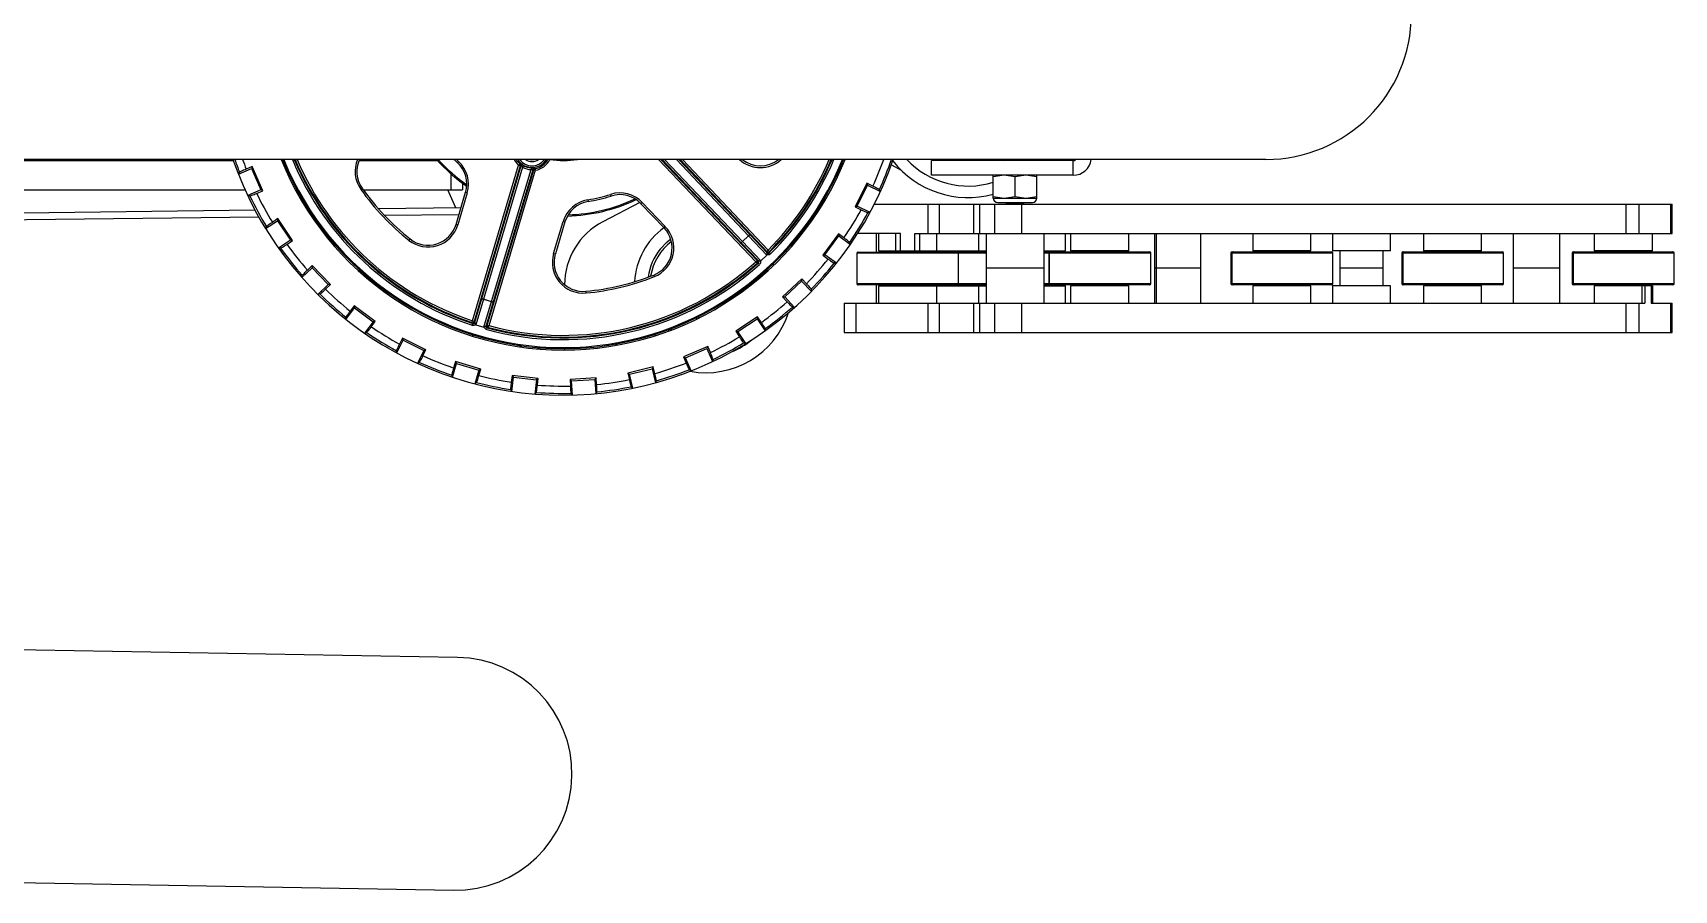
# Model space of a CAD drawing. Header units: inches. Extents: x -45.4 to 22.3, y -8.8 to 22.6.
# Drawn here: x 8.24 to 22.35, y -8.22 to -0.86 of the extents above; entities that cross this region are included whole.
import ezdxf

# ---------------------------------------------------------------- set-up
doc = ezdxf.new("R2010")
doc.units = ezdxf.units.IN
doc.header["$MEASUREMENT"] = 0

msp = doc.modelspace()

# ---------------------------------------------------------------- linework, layer by layer
at = {"color": 7, "linetype": 'Continuous', "lineweight": 25}
for p, q in [((18.837, -1.947), (-16.473, -1.947)), ((4.06, -1.957), (9.964, -1.957)), ((10.379, -1.957), (10.392, -1.957)), ((11.043, -1.957), (11.718, -1.957)), ((11.695, -1.957), (11.691, -1.947)), ((11.881, -1.947), (11.898, -1.963)), ((11.888, -1.974), (11.898, -1.963)), ((12.683, -1.948), (12.681, -1.947)), ((12.683, -1.947), (12.683, -1.948)), ((14.454, -2.826), (13.618, -1.947)), ((13.638, -1.947), (14.465, -2.816)), ((14.328, -2.662), (13.649, -1.947)), ((13.67, -1.947), (14.339, -2.651)), ((14.39, -2.603), (13.772, -1.947)), ((13.793, -1.947), (14.401, -2.592)), ((14.548, -2.737), (13.804, -1.947)), ((13.824, -1.947), (14.559, -2.727)), ((15.962, -2.082), (15.962, -1.957)), ((17.182, -1.957), (15.962, -1.957)), ((15.966, -1.947), (15.983, -1.957)), ((16.578, -1.957), (16.587, -1.952)), ((16.587, -1.947), (16.587, -1.957)), ((16.777, -1.957), (16.777, -1.947)), ((16.939, -1.947), (16.931, -1.957)), ((17.182, -2.082), (17.182, -1.957)), ((10.007, -2.073), (10.12, -2.024)), ((10.127, -2.007), (10.074, -2.03)), ((10.127, -2.007), (10.12, -2.024)), ((10.12, -2.024), (10.2, -2.208)), ((10.217, -2.215), (10.127, -2.007)), ((11.832, -2.068), (11.832, -2.207)), ((12.02, -3.334), (12.414, -1.996)), ((12.429, -2.001), (12.034, -3.338)), ((12.1, -3.142), (12.438, -1.998)), ((12.449, -2.012), (12.114, -3.147)), ((12.145, -3.371), (12.545, -2.035)), ((12.559, -2.039), (12.159, -3.375)), ((12.182, -3.167), (12.522, -2.033)), ((12.539, -2.028), (12.196, -3.171)), ((12.414, -1.996), (12.425, -1.985)), ((12.429, -2.001), (12.414, -1.996)), ((12.457, -1.999), (12.449, -2.012)), ((12.522, -2.018), (12.522, -2.033)), ((12.559, -2.039), (12.545, -2.035)), ((12.557, -2.025), (12.559, -2.039)), ((15.619, -1.992), (15.702, -2.038)), ((17.182, -2.082), (15.962, -2.082)), ((16.588, -2.082), (16.494, -2.096)), ((16.494, -2.278), (16.494, -2.082)), ((16.682, -2.096), (16.588, -2.082)), ((16.775, -2.082), (16.682, -2.096)), ((16.682, -2.264), (16.682, -2.096)), ((16.869, -2.096), (16.775, -2.082)), ((16.869, -2.278), (16.869, -2.082)), ((3.975, -2.207), (10.064, -2.207)), ((10.2, -2.208), (10.087, -2.257)), ((10.164, -2.238), (10.217, -2.215)), ((10.217, -2.215), (10.2, -2.208)), ((10.496, -2.207), (10.51, -2.207)), ((11.059, -2.204), (11.071, -2.195)), ((11.08, -2.207), (11.932, -2.207)), ((11.877, -2.362), (11.807, -2.207)), ((11.878, -2.505), (11.959, -2.229)), ((11.974, -2.234), (11.893, -2.509)), ((11.932, -2.149), (11.932, -2.207)), ((11.959, -2.229), (11.974, -2.234)), ((13.21, -2.261), (13.205, -2.247)), ((15.408, -2.151), (15.307, -2.353)), ((15.325, -2.347), (15.414, -2.168)), ((15.46, -2.177), (15.408, -2.151)), ((15.408, -2.151), (15.414, -2.168)), ((15.414, -2.168), (15.524, -2.223)), ((10.15, -2.383), (3.863, -2.459)), ((10.61, -2.377), (10.596, -2.377)), ((11.92, -2.361), (11.21, -2.37)), ((13.01, -2.293), (13.013, -2.308)), ((13.457, -2.317), (13.138, -2.483)), ((13.467, -2.327), (13.478, -2.316)), ((13.665, -2.535), (13.467, -2.327)), ((13.478, -2.316), (13.676, -2.524)), ((15.307, -2.353), (15.325, -2.347)), ((15.307, -2.353), (15.359, -2.379)), ((15.435, -2.402), (15.325, -2.347)), ((15.472, -2.332), (22.327, -2.332)), ((15.931, -2.332), (15.931, -2.582)), ((16.028, -2.332), (16.028, -2.582)), ((16.323, -2.332), (16.323, -2.582)), ((16.379, -2.582), (16.379, -2.332)), ((16.494, -2.264), (16.588, -2.278)), ((16.494, -2.278), (16.869, -2.278)), ((16.508, -2.582), (16.508, -2.332)), ((16.533, -2.317), (16.83, -2.317)), ((16.588, -2.278), (16.682, -2.264)), ((16.6, -2.317), (16.605, -2.322)), ((16.605, -2.322), (16.758, -2.322)), ((16.682, -2.264), (16.775, -2.278)), ((16.739, -2.582), (16.739, -2.332)), ((16.758, -2.322), (16.764, -2.317)), ((16.775, -2.278), (16.869, -2.264)), ((21.934, -2.582), (21.934, -2.332)), ((22.045, -2.582), (22.045, -2.332)), ((22.317, -2.582), (22.317, -2.332)), ((22.327, -2.582), (22.327, -2.332)), ((10.183, -2.442), (3.831, -2.519)), ((10.241, -2.541), (10.344, -2.473)), ((10.347, -2.455), (10.299, -2.487)), ((10.347, -2.455), (10.344, -2.473)), ((10.344, -2.473), (10.454, -2.64)), ((10.472, -2.644), (10.347, -2.455)), ((10.649, -2.437), (10.635, -2.437)), ((11.903, -2.422), (11.264, -2.429)), ((11.893, -2.509), (11.878, -2.505)), ((12.716, -2.754), (12.799, -2.479)), ((12.813, -2.483), (12.731, -2.758)), ((12.799, -2.479), (12.813, -2.483)), ((13.665, -2.535), (13.676, -2.524)), ((10.454, -2.64), (10.351, -2.708)), ((10.423, -2.676), (10.472, -2.644)), ((10.472, -2.644), (10.454, -2.64)), ((11.474, -2.642), (11.483, -2.63)), ((14.328, -2.662), (14.339, -2.651)), ((14.474, -2.815), (14.328, -2.662)), ((14.339, -2.651), (14.39, -2.603)), ((14.339, -2.651), (14.497, -2.818)), ((14.392, -2.604), (14.34, -2.652)), ((14.39, -2.603), (14.401, -2.592)), ((14.548, -2.769), (14.39, -2.603)), ((14.401, -2.592), (14.547, -2.746)), ((15.164, -2.586), (15.029, -2.768)), ((15.048, -2.765), (15.167, -2.604)), ((15.211, -2.621), (15.164, -2.586)), ((15.164, -2.586), (15.167, -2.604)), ((15.167, -2.604), (15.266, -2.678)), ((15.697, -2.582), (15.329, -2.582)), ((15.487, -2.582), (15.487, -2.742)), ((15.509, -2.582), (15.509, -2.732)), ((15.656, -2.732), (15.656, -2.582)), ((15.697, -2.732), (15.697, -2.582)), ((15.821, -2.732), (15.821, -2.582)), ((15.821, -2.582), (22.327, -2.582)), ((15.863, -2.732), (15.863, -2.582)), ((16.009, -2.732), (16.009, -2.582)), ((16.37, -2.732), (16.37, -2.582)), ((16.432, -2.582), (16.432, -3.182)), ((16.932, -3.182), (16.932, -2.582)), ((16.933, -3.182), (16.933, -2.582)), ((17.116, -2.732), (17.116, -2.582)), ((17.159, -2.582), (17.159, -2.732)), ((17.659, -2.732), (17.659, -2.582)), ((17.879, -2.582), (17.879, -3.182)), ((17.893, -2.582), (17.893, -3.182)), ((18.279, -3.182), (18.279, -2.582)), ((18.724, -2.582), (18.724, -2.732)), ((19.224, -2.732), (19.224, -2.582)), ((19.409, -2.582), (19.409, -2.732)), ((19.909, -2.732), (19.909, -2.582)), ((20.191, -2.582), (20.191, -2.732)), ((20.691, -2.732), (20.691, -2.582)), ((20.963, -2.582), (20.963, -3.182)), ((21.363, -3.182), (21.363, -2.582)), ((21.658, -2.582), (21.658, -2.732)), ((22.158, -2.732), (22.158, -2.582)), ((12.716, -2.754), (12.731, -2.758)), ((14.454, -2.826), (14.465, -2.816)), ((14.475, -2.817), (14.474, -2.815)), ((14.497, -2.818), (14.548, -2.769)), ((14.547, -2.746), (14.548, -2.747)), ((14.548, -2.737), (14.559, -2.727)), ((14.559, -2.727), (14.57, -2.737)), ((14.58, -2.758), (14.57, -2.748)), ((14.711, -2.732), (14.716, -2.744)), ((15.029, -2.768), (15.048, -2.765)), ((15.029, -2.768), (15.076, -2.802)), ((15.147, -2.838), (15.048, -2.765)), ((15.321, -2.752), (15.321, -3.013)), ((16.432, -2.752), (15.321, -2.752)), ((15.322, -2.752), (15.322, -3.013)), ((15.331, -2.742), (16.432, -2.742)), ((15.509, -2.732), (16.432, -2.732)), ((15.571, -2.732), (15.571, -2.742)), ((15.946, -2.742), (15.946, -2.732)), ((16.196, -3.013), (16.196, -2.752)), ((16.308, -2.742), (16.308, -2.732)), ((16.932, -2.732), (17.116, -2.732)), ((16.932, -2.742), (16.98, -2.742)), ((16.972, -2.752), (16.932, -2.752)), ((16.972, -2.751), (16.972, -3.013)), ((17.847, -2.751), (16.972, -2.751)), ((16.974, -2.751), (16.974, -3.013)), ((16.982, -2.741), (17.837, -2.741)), ((17.054, -2.741), (17.054, -2.732)), ((17.659, -2.732), (17.159, -2.732)), ((17.222, -2.732), (17.222, -2.741)), ((17.597, -2.741), (17.597, -2.732)), ((17.847, -3.013), (17.847, -2.751)), ((18.537, -2.751), (18.537, -3.013)), ((19.412, -2.751), (18.537, -2.751)), ((18.545, -2.751), (18.545, -3.013)), ((18.547, -2.741), (19.402, -2.741)), ((19.224, -2.732), (18.724, -2.732)), ((18.787, -2.732), (18.787, -2.741)), ((19.162, -2.741), (19.162, -2.732)), ((19.909, -2.732), (19.409, -2.732)), ((19.412, -3.013), (19.412, -2.751)), ((19.471, -2.732), (19.471, -3.032)), ((19.846, -3.032), (19.846, -2.732)), ((20.004, -2.751), (20.004, -3.013)), ((20.879, -2.751), (20.004, -2.751)), ((20.013, -2.751), (20.013, -3.013)), ((20.014, -2.741), (20.869, -2.741)), ((20.691, -2.732), (20.191, -2.732)), ((20.254, -2.732), (20.254, -2.741)), ((20.629, -2.741), (20.629, -2.732)), ((20.879, -3.013), (20.879, -2.751)), ((21.47, -2.751), (21.47, -3.013)), ((22.345, -2.751), (21.47, -2.751)), ((21.477, -2.751), (21.477, -3.013)), ((21.48, -2.741), (22.335, -2.741)), ((22.158, -2.732), (21.658, -2.732)), ((21.72, -2.732), (21.72, -2.741)), ((22.095, -2.741), (22.095, -2.732)), ((22.345, -3.013), (22.345, -2.751)), ((10.552, -2.961), (10.642, -2.877)), ((10.642, -2.858), (10.6, -2.898)), ((10.798, -3.022), (10.642, -2.858)), ((10.642, -2.858), (10.642, -2.877)), ((10.642, -2.877), (10.779, -3.022)), ((13.576, -2.94), (13.581, -2.953)), ((14.464, -2.838), (14.454, -2.826)), ((14.484, -2.849), (14.474, -2.838)), ((14.497, -2.956), (14.495, -2.942)), ((14.512, -2.927), (14.515, -2.94)), ((14.609, -2.854), (14.605, -2.841)), ((16.933, -2.882), (16.432, -2.882)), ((18.279, -2.882), (17.879, -2.882)), ((19.846, -2.882), (19.471, -2.882)), ((21.363, -2.882), (20.963, -2.882)), ((10.779, -3.022), (10.689, -3.107)), ((10.755, -3.062), (10.798, -3.022)), ((10.798, -3.022), (10.779, -3.022)), ((12.995, -3.094), (12.993, -3.079)), ((14.312, -3.086), (14.308, -3.103)), ((14.848, -2.972), (14.684, -3.128)), ((14.702, -3.128), (14.847, -2.991)), ((14.848, -2.972), (14.847, -2.991)), ((14.847, -2.991), (14.932, -3.08)), ((14.888, -3.015), (14.848, -2.972)), ((15.321, -3.013), (16.432, -3.013)), ((16.432, -3.023), (15.331, -3.023)), ((15.487, -3.023), (15.487, -3.182)), ((15.509, -3.032), (15.509, -3.182)), ((15.509, -3.032), (16.432, -3.032)), ((15.571, -3.023), (15.571, -3.032)), ((15.946, -3.032), (15.946, -3.023)), ((16.009, -3.182), (16.009, -3.032)), ((16.308, -3.032), (16.308, -3.023)), ((16.37, -3.182), (16.37, -3.032)), ((17.222, -3.023), (16.932, -3.023)), ((16.932, -3.032), (17.116, -3.032)), ((16.933, -3.013), (16.972, -3.013)), ((16.972, -3.013), (17.847, -3.013)), ((17.837, -3.023), (16.982, -3.023)), ((17.054, -3.032), (17.054, -3.023)), ((17.116, -3.182), (17.116, -3.032)), ((17.159, -3.032), (17.159, -3.182)), ((17.659, -3.032), (17.159, -3.032)), ((17.222, -3.023), (17.222, -3.032)), ((17.597, -3.032), (17.597, -3.023)), ((17.659, -3.182), (17.659, -3.032)), ((18.537, -3.013), (19.412, -3.013)), ((19.402, -3.023), (18.547, -3.023)), ((18.724, -3.032), (18.724, -3.182)), ((19.224, -3.032), (18.724, -3.032)), ((18.787, -3.023), (18.787, -3.032)), ((19.162, -3.032), (19.162, -3.023)), ((19.224, -3.182), (19.224, -3.032)), ((19.409, -3.032), (19.409, -3.182)), ((19.909, -3.032), (19.409, -3.032)), ((19.909, -3.182), (19.909, -3.032)), ((20.004, -3.013), (20.879, -3.013)), ((20.869, -3.023), (20.014, -3.023)), ((20.191, -3.032), (20.191, -3.182)), ((20.691, -3.032), (20.191, -3.032)), ((20.254, -3.023), (20.254, -3.032)), ((20.629, -3.032), (20.629, -3.023)), ((20.691, -3.182), (20.691, -3.032)), ((21.47, -3.013), (22.345, -3.013)), ((22.335, -3.023), (21.48, -3.023)), ((21.658, -3.032), (21.658, -3.182)), ((22.158, -3.032), (21.658, -3.032)), ((21.72, -3.023), (21.72, -3.032)), ((22.067, -3.032), (22.067, -3.182)), ((22.093, -3.032), (22.093, -3.182)), ((22.095, -3.032), (22.095, -3.023)), ((22.148, -3.032), (22.148, -3.182)), ((22.158, -3.182), (22.158, -3.032)), ((22.158, -3.032), (22.158, -3.182)), ((10.931, -3.321), (11.005, -3.222)), ((11.002, -3.204), (10.968, -3.25)), ((11.002, -3.204), (11.005, -3.222)), ((11.184, -3.338), (11.002, -3.204)), ((11.005, -3.222), (11.166, -3.341)), ((12.04, -3.345), (12.1, -3.142)), ((12.114, -3.147), (12.049, -3.367)), ((12.1, -3.142), (12.114, -3.147)), ((12.114, -3.147), (12.182, -3.167)), ((12.182, -3.169), (12.114, -3.148)), ((12.117, -3.387), (12.182, -3.167)), ((12.196, -3.171), (12.136, -3.374)), ((12.182, -3.167), (12.196, -3.171)), ((14.259, -3.137), (14.262, -3.121)), ((14.684, -3.128), (14.723, -3.17)), ((14.684, -3.128), (14.702, -3.128)), ((14.787, -3.218), (14.702, -3.128)), ((15.213, -3.182), (15.213, -3.432)), ((15.213, -3.182), (22.093, -3.182)), ((15.313, -3.182), (15.313, -3.432)), ((15.931, -3.182), (15.931, -3.432)), ((16.028, -3.182), (16.028, -3.432)), ((16.323, -3.182), (16.323, -3.432)), ((16.379, -3.432), (16.379, -3.182)), ((16.508, -3.432), (16.508, -3.182)), ((16.739, -3.432), (16.739, -3.182)), ((21.934, -3.432), (21.934, -3.182)), ((22.045, -3.432), (22.045, -3.182)), ((22.148, -3.182), (22.327, -3.182)), ((22.317, -3.432), (22.317, -3.182)), ((22.327, -3.432), (22.327, -3.182)), ((11.166, -3.341), (11.092, -3.44)), ((11.149, -3.385), (11.184, -3.338)), ((11.184, -3.338), (11.166, -3.341)), ((12.015, -3.348), (12.02, -3.334)), ((12.015, -3.371), (12.02, -3.357)), ((12.02, -3.334), (12.034, -3.338)), ((12.039, -3.347), (12.04, -3.345)), ((12.049, -3.367), (12.117, -3.387)), ((12.136, -3.374), (12.136, -3.376)), ((12.145, -3.371), (12.159, -3.375)), ((12.159, -3.375), (12.155, -3.389)), ((13.951, -3.316), (13.934, -3.311)), ((13.959, -3.298), (13.962, -3.3)), ((14.469, -3.298), (14.281, -3.423)), ((14.299, -3.426), (14.466, -3.316)), ((14.469, -3.298), (14.466, -3.316)), ((14.466, -3.316), (14.534, -3.419)), ((14.501, -3.346), (14.469, -3.298)), ((11.368, -3.609), (11.423, -3.499)), ((11.417, -3.482), (11.391, -3.534)), ((11.417, -3.482), (11.423, -3.499)), ((11.619, -3.583), (11.417, -3.482)), ((11.423, -3.499), (11.602, -3.589)), ((12.023, -3.466), (12.023, -3.454)), ((12.142, -3.409), (12.146, -3.395)), ((13.579, -3.452), (13.589, -3.462)), ((13.721, -3.403), (13.732, -3.411)), ((14.281, -3.423), (14.313, -3.471)), ((14.281, -3.423), (14.299, -3.426)), ((14.367, -3.529), (14.299, -3.426)), ((15.213, -3.432), (22.327, -3.432)), ((11.602, -3.589), (11.547, -3.699)), ((11.593, -3.635), (11.619, -3.583)), ((11.619, -3.583), (11.602, -3.589)), ((12.439, -3.559), (12.423, -3.545)), ((12.81, -3.572), (12.81, -3.584)), ((13.266, -3.542), (13.245, -3.533)), ((14.04, -3.553), (13.832, -3.643)), ((13.832, -3.643), (13.856, -3.696)), ((13.832, -3.643), (13.85, -3.65)), ((13.85, -3.65), (14.033, -3.57)), ((13.899, -3.763), (13.85, -3.65)), ((14.04, -3.553), (14.033, -3.57)), ((14.033, -3.57), (14.082, -3.683)), ((14.063, -3.606), (14.04, -3.553)), ((11.847, -3.818), (11.883, -3.699)), ((11.874, -3.683), (11.857, -3.739)), ((11.874, -3.683), (11.883, -3.699)), ((12.091, -3.748), (11.874, -3.683)), ((11.883, -3.699), (12.074, -3.756)), ((12.074, -3.756), (12.039, -3.875)), ((12.091, -3.748), (12.074, -3.756)), ((12.074, -3.803), (12.091, -3.748)), ((12.359, -3.802), (12.352, -3.86)), ((12.359, -3.802), (12.37, -3.817)), ((12.583, -3.828), (12.359, -3.802)), ((13.573, -3.729), (13.353, -3.782)), ((13.353, -3.782), (13.367, -3.839)), ((13.353, -3.782), (13.369, -3.792)), ((13.369, -3.792), (13.563, -3.745)), ((13.397, -3.912), (13.369, -3.792)), ((13.573, -3.729), (13.563, -3.745)), ((13.563, -3.745), (13.592, -3.865)), ((13.587, -3.786), (13.573, -3.729)), ((12.356, -3.94), (12.37, -3.817)), ((12.37, -3.817), (12.569, -3.84)), ((12.569, -3.84), (12.555, -3.962)), ((12.583, -3.828), (12.569, -3.84)), ((12.577, -3.886), (12.583, -3.828)), ((13.082, -3.822), (12.857, -3.836)), ((12.857, -3.836), (12.86, -3.894)), ((12.857, -3.836), (12.871, -3.848)), ((12.871, -3.848), (13.07, -3.836)), ((12.878, -3.971), (12.871, -3.848)), ((13.082, -3.822), (13.07, -3.836)), ((13.07, -3.836), (13.078, -3.959)), ((13.086, -3.88), (13.082, -3.822)), ((11.891, -6.225), (-0.107, -6.016)), ((-0.142, -8.015), (11.856, -8.225))]:
    msp.add_line(p, q, dxfattribs=at)
at = {"color": 7, "linetype": 'Continuous', "lineweight": 25, "flags": 128}
for points in [[(11.888, -1.974), (11.869, -1.956), (11.859, -1.947)], [(12.512, -1.947), (12.528, -1.949), (12.549, -1.947)], [(16.81, -1.947), (16.803, -1.955), (16.8, -1.957)], [(10.007, -2.073), (10.013, -2.064), (10.017, -2.056)], [(12.425, -1.985), (12.429, -1.984), (12.433, -1.983)], [(12.438, -1.998), (12.433, -2), (12.429, -2.001)], [(12.545, -2.035), (12.541, -2.031), (12.539, -2.028)], [(12.551, -2.018), (12.554, -2.022), (12.557, -2.025)], [(15.515, -2.206), (15.52, -2.216), (15.524, -2.223)], [(10.106, -2.261), (10.095, -2.259), (10.087, -2.257)], [(10.241, -2.541), (10.244, -2.531), (10.247, -2.523)], [(15.435, -2.402), (15.424, -2.404), (15.416, -2.405)], [(13.632, -2.718), (13.691, -2.655), (13.722, -2.63)], [(15.26, -2.659), (15.263, -2.67), (15.266, -2.678)], [(10.37, -2.709), (10.359, -2.708), (10.351, -2.708)], [(14.465, -2.816), (14.471, -2.816), (14.475, -2.817)], [(14.548, -2.747), (14.548, -2.742), (14.548, -2.737)], [(14.57, -2.737), (14.57, -2.743), (14.57, -2.748)], [(10.552, -2.961), (10.554, -2.951), (10.555, -2.942)], [(14.474, -2.838), (14.468, -2.838), (14.464, -2.838)], [(15.147, -2.838), (15.136, -2.838), (15.127, -2.838)], [(14.93, -3.061), (14.931, -3.072), (14.932, -3.08)], [(10.709, -3.104), (10.698, -3.105), (10.689, -3.107)], [(14.787, -3.218), (14.776, -3.216), (14.768, -3.214)], [(10.931, -3.321), (10.932, -3.31), (10.932, -3.302)], [(12.02, -3.357), (12.017, -3.352), (12.015, -3.348)], [(12.034, -3.338), (12.037, -3.343), (12.039, -3.347)], [(12.136, -3.376), (12.141, -3.373), (12.145, -3.371)], [(11.111, -3.434), (11.1, -3.438), (11.092, -3.44)], [(12.155, -3.389), (12.15, -3.392), (12.146, -3.395)], [(13.71, -3.42), (13.703, -3.414), (13.699, -3.411)], [(14.367, -3.529), (14.356, -3.525), (14.348, -3.522)], [(14.534, -3.4), (14.534, -3.41), (14.534, -3.419)], [(11.368, -3.609), (11.366, -3.599), (11.364, -3.59)], [(12.598, -3.565), (12.593, -3.568), (12.579, -3.575)], [(14.087, -3.664), (14.084, -3.675), (14.082, -3.683)], [(11.564, -3.69), (11.554, -3.695), (11.547, -3.699)], [(11.847, -3.818), (11.844, -3.807), (11.841, -3.799)], [(13.899, -3.763), (13.889, -3.757), (13.882, -3.753)], [(12.055, -3.863), (12.046, -3.87), (12.039, -3.875)], [(12.356, -3.94), (12.351, -3.93), (12.346, -3.923)], [(12.568, -3.948), (12.56, -3.956), (12.555, -3.962)], [(13.088, -3.943), (13.082, -3.952), (13.078, -3.959)], [(13.397, -3.912), (13.389, -3.905), (13.383, -3.899)], [(13.6, -3.847), (13.595, -3.857), (13.592, -3.865)], [(12.878, -3.971), (12.871, -3.963), (12.865, -3.956)]]:
    msp.add_lwpolyline(points, dxfattribs=at)
at = {"color": 7, "linetype": 'Continuous', "lineweight": 25}
for centre, radius, start, end in [((18.837, -0.697), 1.25, 270, 0), ((12.798, -0.972), 3, 198.9656, 341.0344), ((12.798, -0.972), 2.985, 199.0669, 201.3012), ((12.798, -0.972), 2.922, 199.4907, 201.2244), ((12.798, -0.972), 2.612, 201.9187, 338.0813), ((12.798, -0.972), 2.6, 202.0243, 337.9757), ((12.798, -0.972), 2.591, 202.1024, 337.8976), ((12.798, -0.972), 2.523, 202.729, 251.9421), ((12.798, -0.972), 2.508, 202.8726, 251.9421), ((12.798, -0.972), 2.501, 202.9435, 251.7693), ((12.798, -0.972), 2.486, 203.0899, 251.7693), ((11.275, -2.05), 0.265, 157.0913, 215.3036), ((11.275, -2.05), 0.25, 155.6305, 215.3036), ((12.798, -0.972), 1.461, 221.8578, 235.4488), ((12.798, -0.972), 1.461, 221.8785, 235.435), ((12.798, -0.972), 1.451, 222.2294, 235.1891), ((11.72, -2.159), 0.25, 343.5618, 47.74), ((11.72, -2.159), 0.265, 343.5618, 47.74), ((12.531, -1.871), 0.171, 206.5296, 227.242), ((12.531, -1.871), 0.156, 209.3145, 227.242), ((12.531, -1.871), 0.145, 211.6915, 328.3085), ((12.531, -1.871), 0.13, 215.8578, 324.1422), ((12.531, -1.871), 0.0935, 234.7697, 305.2303), ((12.531, -1.871), 0.156, 279.6429, 330.6855), ((12.531, -1.871), 0.171, 279.6429, 333.13), ((12.798, -0.972), 0.983, 263.3003, 277.139), ((14.493, -1.752), 0.265, 227.5481, 312.4519), ((14.493, -1.752), 0.25, 231.4547, 308.5453), ((12.798, -0.972), 2.486, 315.1156, 336.9101), ((12.798, -0.972), 2.508, 314.9428, 337.1274), ((12.798, -0.972), 2.501, 315.1156, 337.0565), ((12.798, -0.972), 2.523, 314.9428, 337.271), ((12.798, -0.972), 2.922, 335.6604, 340.5093), ((12.798, -0.972), 2.985, 335.5836, 340.9331), ((16.28, -1.447), 0.827, 218.2342, 284.9832), ((16.28, -1.447), 0.728, 223.3743, 287.066), ((17.182, -1.927), 0.03, 270, 318.1897), ((17.182, -1.927), 0.155, 270, 352.5863), ((12.414, -1.996), 0.015, 343.5734, 47.2305), ((12.423, -1.994), 0.015, 343.5738, 48.9016), ((12.531, -1.871), 0.163, 240.0317, 266.8531), ((12.531, -1.871), 0.148, 240.0317, 266.8531), ((12.553, -2.032), 0.015, 97.9832, 163.311), ((12.559, -2.039), 0.015, 99.6543, 163.3114), ((12.798, -0.972), 2.922, 205.6604, 211.2244), ((12.798, -0.972), 2.131, 215.3036, 231.5812), ((12.798, -0.972), 2.116, 215.3036, 231.5812), ((12.798, -0.972), 1.338, 279.1449, 287.74), ((13.286, -2.499), 0.265, 43.5618, 107.74), ((13.286, -2.499), 0.25, 43.5618, 107.74), ((12.798, -0.972), 2.985, 205.5836, 211.3012), ((13.053, -2.555), 0.265, 99.1449, 163.3231), ((13.053, -2.555), 0.25, 99.1449, 163.3231), ((12.798, -0.972), 1.461, 271.4361, 295.4488), ((12.798, -0.972), 1.461, 271.4498, 295.435), ((12.798, -0.972), 1.451, 271.6957, 295.1891), ((12.798, -0.972), 1.353, 279.1449, 287.74), ((12.798, -0.972), 2.922, 325.6604, 331.2244), ((16.533, -2.278), 0.0391, 180, 270), ((16.83, -2.278), 0.0391, 270, 0), ((11.638, -2.434), 0.265, 231.5812, 343.5618), ((11.638, -2.434), 0.25, 231.5812, 343.5618), ((13.42, -3.024), 0.61, 117.5441, 180), ((14.023, -3.029), 0.612, 125.8924, 176.9713), ((13.484, -2.707), 0.25, 291.5812, 43.5618), ((13.484, -2.707), 0.265, 291.5812, 43.5618), ((12.798, -0.972), 2.985, 325.5836, 331.3012), ((12.798, -0.972), 2.922, 215.6604, 221.2244), ((14.023, -3.029), 0.48, 127.9406, 170.4646), ((14.314, -2.63), 0.0342, 294.0101, 319.4966), ((14.371, -2.577), 0.0342, 307.3882, 332.8748), ((12.798, -0.972), 2.985, 215.5836, 221.3012), ((12.97, -2.83), 0.265, 163.3231, 275.3036), ((12.97, -2.83), 0.25, 163.3231, 275.3036), ((14.023, -3.029), 0.5, 141.4208, 171.7809), ((14.454, -2.826), 0.015, 311.7903, 43.5406), ((14.559, -2.727), 0.015, 223.3442, 315.0945), ((12.798, -0.972), 2.922, 315.6604, 321.2244), ((15.331, -2.752), 0.01, 90, 180), ((15.332, -2.752), 0.00999, 90.0553, 180.0552), ((16.186, -2.752), 0.01, 0, 90), ((16.982, -2.751), 0.01, 90, 180), ((16.984, -2.751), 0.00998, 90.1408, 180.1401), ((17.837, -2.751), 0.01, 0, 90), ((18.547, -2.751), 0.01, 90, 180), ((18.555, -2.751), 0.00991, 90.5566, 180.546), ((19.402, -2.751), 0.01, 360, 90), ((20.014, -2.751), 0.01, 90, 180), ((20.022, -2.751), 0.0099, 90.6025, 180.5901), ((20.869, -2.751), 0.01, 0, 90), ((21.48, -2.751), 0.01, 90, 180), ((21.487, -2.751), 0.00993, 90.4313, 180.4249), ((22.335, -2.751), 0.01, 360, 90), ((12.798, -0.972), 2.523, 254.9428, 311.9421), ((12.798, -0.972), 2.508, 254.9428, 311.9421), ((12.798, -0.972), 2.501, 255.1156, 311.7693), ((12.798, -0.972), 2.486, 255.1156, 311.7693), ((12.798, -0.972), 2.116, 275.3036, 291.5812), ((12.798, -0.972), 2.131, 275.3036, 291.5812), ((12.798, -0.972), 2.985, 315.5836, 321.3012), ((12.798, -0.972), 2.922, 225.6604, 231.2244), ((15.331, -3.013), 0.01, 180, 270), ((15.332, -3.013), 0.00999, 179.9448, 269.9447), ((16.186, -3.013), 0.01, 270, 360), ((16.982, -3.013), 0.01, 180, 270), ((16.984, -3.013), 0.00998, 179.8599, 269.8592), ((17.837, -3.013), 0.01, 270, 360), ((18.547, -3.013), 0.01, 180, 270), ((18.555, -3.013), 0.00991, 179.454, 269.4434), ((19.402, -3.013), 0.01, 270, 0), ((20.014, -3.013), 0.01, 180, 270), ((20.022, -3.013), 0.0099, 179.4099, 269.3975), ((20.869, -3.013), 0.01, 270, 0), ((21.48, -3.013), 0.01, 180, 270), ((21.487, -3.013), 0.00993, 179.5751, 269.5687), ((22.335, -3.013), 0.01, 270, 0), ((12.798, -0.972), 2.985, 225.5836, 231.3012), ((12.12, -3.115), 0.0342, 234.0101, 259.4966), ((12.195, -3.137), 0.0342, 247.3882, 272.8748), ((12.798, -0.972), 2.922, 305.6604, 311.2244), ((12.798, -0.972), 2.985, 305.5836, 311.3012), ((12.798, -0.972), 2.922, 235.6604, 241.2244), ((12.02, -3.334), 0.015, 251.7903, 343.5406), ((12.159, -3.375), 0.015, 163.3442, 255.0945), ((14.023, -3.029), 0.75, 259.6467, 341.8968), ((13.986, -3.269), 0.04, 231.4208, 246.8378), ((12.798, -0.972), 2.985, 235.5836, 241.3012), ((12.798, -0.972), 2.922, 295.6604, 301.2244), ((12.798, -0.972), 2.985, 295.5836, 301.3012), ((14.023, -3.029), 0.612, 291.2612, 310.2824), ((12.798, -0.972), 2.922, 245.6604, 251.2244), ((12.798, -0.972), 2.985, 245.5836, 251.3012), ((12.798, -0.972), 2.922, 255.6604, 261.2244), ((12.798, -0.972), 2.922, 285.6604, 291.2244), ((12.798, -0.972), 2.985, 285.5836, 291.3012), ((12.798, -0.972), 2.985, 255.5836, 261.3012), ((12.798, -0.972), 2.985, 265.5836, 271.3012), ((12.798, -0.972), 2.922, 265.6604, 271.2244), ((12.798, -0.972), 2.922, 275.6604, 281.2244), ((12.798, -0.972), 2.985, 275.5836, 281.3012), ((11.874, -7.225), 1, 269, 89)]:
    msp.add_arc(centre, radius, start, end, dxfattribs=at)
for points, knots in [([(10.074, -2.03), (10.066, -2.033), (10.052, -2.04), (10.033, -2.048), (10.02, -2.054), (10.018, -2.056), (10.017, -2.056)], [0, 0, 0, 0, 0.249914, 0.499692, 0.749397, 1, 1, 1, 1]), ([(12.457, -1.999), (12.455, -1.998), (12.452, -1.996), (12.446, -1.992), (12.439, -1.987), (12.434, -1.983), (12.434, -1.983), (12.433, -1.983)], [0, 0, 0, 0, 0.124182, 0.251106, 0.500365, 0.750103, 1, 1, 1, 1]), ([(12.438, -1.998), (12.438, -1.998), (12.438, -1.998), (12.439, -2), (12.441, -2.002), (12.443, -2.005), (12.445, -2.008), (12.448, -2.01), (12.449, -2.012)], [0, 0, 0, 0, 0.121137, 0.250535, 0.499525, 0.587364, 0.749705, 1, 1, 1, 1]), ([(12.551, -2.018), (12.551, -2.018), (12.55, -2.018), (12.543, -2.018), (12.535, -2.019), (12.528, -2.019), (12.524, -2.018), (12.522, -2.018)], [0, 0, 0, 0, 0.250482, 0.499651, 0.749192, 0.875472, 1, 1, 1, 1]), ([(12.522, -2.033), (12.524, -2.033), (12.527, -2.032), (12.531, -2.031), (12.534, -2.03), (12.537, -2.029), (12.539, -2.028), (12.539, -2.028), (12.539, -2.028)], [0, 0, 0, 0, 0.249723, 0.41194, 0.499726, 0.748595, 0.878491, 1, 1, 1, 1]), ([(10.106, -2.261), (10.107, -2.261), (10.109, -2.26), (10.123, -2.255), (10.142, -2.247), (10.156, -2.241), (10.164, -2.238)], [0, 0, 0, 0, 0.249912, 0.49969, 0.749396, 1, 1, 1, 1]), ([(15.515, -2.206), (15.514, -2.205), (15.513, -2.204), (15.5, -2.197), (15.482, -2.187), (15.467, -2.18), (15.46, -2.177)], [0, 0, 0, 0, 0.249912, 0.49969, 0.749396, 1, 1, 1, 1]), ([(15.359, -2.379), (15.366, -2.382), (15.381, -2.39), (15.399, -2.398), (15.412, -2.404), (15.415, -2.405), (15.416, -2.405)], [0, 0, 0, 0, 0.249914, 0.499692, 0.749397, 1, 1, 1, 1]), ([(10.299, -2.487), (10.292, -2.491), (10.279, -2.5), (10.262, -2.512), (10.25, -2.52), (10.248, -2.522), (10.247, -2.523)], [0, 0, 0, 0, 0.249914, 0.499692, 0.749397, 1, 1, 1, 1]), ([(10.37, -2.709), (10.372, -2.708), (10.374, -2.708), (10.386, -2.7), (10.403, -2.689), (10.417, -2.68), (10.423, -2.676)], [0, 0, 0, 0, 0.2499124, 0.4996895, 0.7493956, 1, 1, 1, 1]), ([(15.26, -2.659), (15.259, -2.658), (15.257, -2.657), (15.246, -2.647), (15.23, -2.635), (15.217, -2.625), (15.211, -2.621)], [0, 0, 0, 0, 0.249912, 0.49969, 0.749396, 1, 1, 1, 1]), ([(14.474, -2.815), (14.474, -2.815), (14.474, -2.816), (14.475, -2.816), (14.475, -2.817), (14.476, -2.817), (14.476, -2.817), (14.476, -2.818), (14.477, -2.818), (14.478, -2.819), (14.479, -2.819), (14.48, -2.819), (14.481, -2.819), (14.482, -2.819), (14.484, -2.818), (14.487, -2.818), (14.49, -2.818), (14.492, -2.818), (14.493, -2.818)], [0, 0, 0, 0, 0.06288, 0.078682, 0.094448, 0.110382, 0.12593, 0.14935, 0.177612, 0.251619, 0.376799, 0.460982, 0.486685, 0.501444, 0.660098, 0.793847, 0.905509, 1, 1, 1, 1]), ([(14.474, -2.838), (14.476, -2.837), (14.478, -2.834), (14.479, -2.83), (14.479, -2.827), (14.479, -2.824), (14.478, -2.821), (14.476, -2.818), (14.475, -2.817)], [0, 0, 0, 0, 0.249406, 0.374585, 0.500459, 0.626169, 0.751226, 1, 1, 1, 1]), ([(14.493, -2.818), (14.494, -2.821), (14.495, -2.827), (14.493, -2.839), (14.488, -2.845), (14.484, -2.849)], [0, 0, 0, 0, 0.281769, 0.562179, 1, 1, 1, 1]), ([(14.497, -2.818), (14.497, -2.818), (14.497, -2.818), (14.496, -2.819), (14.495, -2.819), (14.494, -2.818), (14.493, -2.818)], [0, 0, 0, 0, 0.1366464, 0.2871164, 0.4617574, 1, 1, 1, 1]), ([(14.549, -2.765), (14.549, -2.764), (14.548, -2.762), (14.549, -2.759), (14.55, -2.756), (14.55, -2.754), (14.55, -2.752), (14.551, -2.75), (14.55, -2.749), (14.549, -2.749), (14.549, -2.748), (14.549, -2.748), (14.548, -2.748), (14.548, -2.747), (14.547, -2.747), (14.547, -2.746), (14.547, -2.746)], [0, 0, 0, 0, 0.113862, 0.249309, 0.363228, 0.49931, 0.514169, 0.747821, 0.811373, 0.84444, 0.873894, 0.889426, 0.905438, 0.921207, 0.936984, 1, 1, 1, 1]), ([(14.548, -2.747), (14.549, -2.748), (14.55, -2.749), (14.553, -2.751), (14.556, -2.752), (14.56, -2.752), (14.565, -2.751), (14.568, -2.749), (14.57, -2.748)], [0, 0, 0, 0, 0.125121, 0.25044, 0.376442, 0.501524, 0.750543, 1, 1, 1, 1]), ([(14.549, -2.765), (14.549, -2.766), (14.549, -2.767), (14.549, -2.768), (14.549, -2.769), (14.549, -2.769), (14.548, -2.769)], [0, 0, 0, 0, 0.365322, 0.654265, 0.83817, 1, 1, 1, 1]), ([(14.58, -2.758), (14.578, -2.76), (14.573, -2.764), (14.562, -2.768), (14.554, -2.766), (14.549, -2.765)], [0, 0, 0, 0, 0.281114, 0.560685, 1, 1, 1, 1]), ([(15.076, -2.802), (15.082, -2.807), (15.095, -2.817), (15.112, -2.828), (15.124, -2.837), (15.126, -2.838), (15.127, -2.838)], [0, 0, 0, 0, 0.249914, 0.499692, 0.749397, 1, 1, 1, 1]), ([(10.6, -2.898), (10.594, -2.903), (10.582, -2.915), (10.568, -2.929), (10.558, -2.939), (10.556, -2.941), (10.555, -2.942)], [0, 0, 0, 0, 0.249914, 0.499692, 0.749397, 1, 1, 1, 1]), ([(10.709, -3.104), (10.71, -3.103), (10.712, -3.102), (10.723, -3.092), (10.738, -3.079), (10.75, -3.068), (10.755, -3.062)], [0, 0, 0, 0, 0.249912, 0.49969, 0.749396, 1, 1, 1, 1]), ([(14.93, -3.061), (14.929, -3.06), (14.928, -3.058), (14.918, -3.047), (14.904, -3.032), (14.893, -3.02), (14.888, -3.015)], [0, 0, 0, 0, 0.249912, 0.49969, 0.749396, 1, 1, 1, 1]), ([(14.723, -3.17), (14.729, -3.176), (14.74, -3.187), (14.754, -3.202), (14.765, -3.212), (14.767, -3.214), (14.768, -3.214)], [0, 0, 0, 0, 0.249914, 0.499692, 0.749397, 1, 1, 1, 1]), ([(10.968, -3.25), (10.963, -3.257), (10.953, -3.27), (10.942, -3.286), (10.933, -3.298), (10.932, -3.3), (10.932, -3.302)], [0, 0, 0, 0, 0.249914, 0.499692, 0.749397, 1, 1, 1, 1]), ([(11.111, -3.434), (11.112, -3.434), (11.113, -3.432), (11.122, -3.421), (11.135, -3.404), (11.145, -3.392), (11.149, -3.385)], [0, 0, 0, 0, 0.2499124, 0.4996895, 0.7493956, 1, 1, 1, 1]), ([(12.047, -3.363), (12.044, -3.365), (12.04, -3.37), (12.029, -3.374), (12.02, -3.372), (12.015, -3.371)], [0, 0, 0, 0, 0.281769, 0.562179, 1, 1, 1, 1]), ([(12.02, -3.357), (12.022, -3.358), (12.025, -3.358), (12.029, -3.357), (12.032, -3.356), (12.034, -3.355), (12.037, -3.352), (12.038, -3.349), (12.039, -3.347)], [0, 0, 0, 0, 0.249406, 0.374585, 0.500459, 0.626169, 0.751226, 1, 1, 1, 1]), ([(12.04, -3.345), (12.04, -3.346), (12.04, -3.346), (12.039, -3.347), (12.039, -3.347), (12.039, -3.348), (12.039, -3.348), (12.039, -3.349), (12.039, -3.349), (12.038, -3.35), (12.039, -3.352), (12.039, -3.353), (12.04, -3.353), (12.041, -3.354), (12.042, -3.356), (12.044, -3.358), (12.046, -3.361), (12.046, -3.362), (12.047, -3.363)], [0, 0, 0, 0, 0.06288, 0.078682, 0.094448, 0.110382, 0.12593, 0.14935, 0.177612, 0.251619, 0.376799, 0.460982, 0.486685, 0.501444, 0.660098, 0.793847, 0.905509, 1, 1, 1, 1]), ([(12.049, -3.367), (12.049, -3.367), (12.048, -3.367), (12.048, -3.366), (12.047, -3.365), (12.047, -3.364), (12.047, -3.363)], [0, 0, 0, 0, 0.136646, 0.287116, 0.461757, 1, 1, 1, 1]), ([(12.12, -3.385), (12.121, -3.385), (12.123, -3.383), (12.126, -3.382), (12.129, -3.381), (12.131, -3.381), (12.133, -3.38), (12.134, -3.379), (12.135, -3.378), (12.135, -3.377), (12.135, -3.377), (12.135, -3.376), (12.136, -3.376), (12.136, -3.375), (12.136, -3.375), (12.136, -3.374), (12.136, -3.374)], [0, 0, 0, 0, 0.113862, 0.249309, 0.363228, 0.49931, 0.514169, 0.747821, 0.811373, 0.84444, 0.873894, 0.889426, 0.905438, 0.921207, 0.936984, 1, 1, 1, 1]), ([(12.136, -3.376), (12.135, -3.377), (12.135, -3.379), (12.135, -3.382), (12.136, -3.385), (12.137, -3.388), (12.14, -3.392), (12.144, -3.394), (12.146, -3.395)], [0, 0, 0, 0, 0.125121, 0.25044, 0.376442, 0.501524, 0.750543, 1, 1, 1, 1]), ([(14.534, -3.4), (14.534, -3.398), (14.533, -3.396), (14.525, -3.384), (14.514, -3.367), (14.506, -3.353), (14.501, -3.346)], [0, 0, 0, 0, 0.249912, 0.49969, 0.749396, 1, 1, 1, 1]), ([(12.12, -3.385), (12.12, -3.386), (12.119, -3.386), (12.118, -3.387), (12.117, -3.387), (12.117, -3.387), (12.117, -3.387)], [0, 0, 0, 0, 0.365322, 0.654265, 0.83817, 1, 1, 1, 1]), ([(12.142, -3.409), (12.139, -3.408), (12.133, -3.406), (12.125, -3.398), (12.122, -3.39), (12.12, -3.385)], [0, 0, 0, 0, 0.281114, 0.560685, 1, 1, 1, 1]), ([(14.313, -3.471), (14.317, -3.478), (14.326, -3.491), (14.337, -3.508), (14.346, -3.52), (14.348, -3.522), (14.348, -3.522)], [0, 0, 0, 0, 0.249914, 0.499692, 0.749397, 1, 1, 1, 1]), ([(11.391, -3.534), (11.387, -3.541), (11.38, -3.555), (11.372, -3.573), (11.366, -3.587), (11.365, -3.589), (11.364, -3.59)], [0, 0, 0, 0, 0.249914, 0.499692, 0.749397, 1, 1, 1, 1]), ([(11.564, -3.69), (11.565, -3.689), (11.566, -3.687), (11.573, -3.674), (11.583, -3.656), (11.59, -3.642), (11.593, -3.635)], [0, 0, 0, 0, 0.249912, 0.49969, 0.749396, 1, 1, 1, 1]), ([(14.087, -3.664), (14.086, -3.663), (14.086, -3.661), (14.08, -3.647), (14.073, -3.628), (14.066, -3.614), (14.063, -3.606)], [0, 0, 0, 0, 0.249912, 0.49969, 0.749396, 1, 1, 1, 1]), ([(11.857, -3.739), (11.855, -3.747), (11.85, -3.762), (11.845, -3.782), (11.841, -3.796), (11.841, -3.798), (11.841, -3.799)], [0, 0, 0, 0, 0.2499137, 0.4996915, 0.7493969, 1, 1, 1, 1]), ([(12.055, -3.863), (12.055, -3.862), (12.056, -3.86), (12.061, -3.846), (12.067, -3.826), (12.072, -3.811), (12.074, -3.803)], [0, 0, 0, 0, 0.249912, 0.49969, 0.749396, 1, 1, 1, 1]), ([(13.6, -3.847), (13.599, -3.846), (13.599, -3.844), (13.596, -3.829), (13.592, -3.809), (13.588, -3.794), (13.587, -3.786)], [0, 0, 0, 0, 0.249912, 0.49969, 0.749396, 1, 1, 1, 1]), ([(13.856, -3.696), (13.859, -3.704), (13.865, -3.718), (13.874, -3.737), (13.88, -3.75), (13.881, -3.752), (13.882, -3.753)], [0, 0, 0, 0, 0.249914, 0.499692, 0.749397, 1, 1, 1, 1]), ([(12.352, -3.86), (12.351, -3.868), (12.349, -3.884), (12.347, -3.904), (12.346, -3.919), (12.346, -3.921), (12.346, -3.923)], [0, 0, 0, 0, 0.249914, 0.499692, 0.749397, 1, 1, 1, 1]), ([(12.568, -3.948), (12.568, -3.947), (12.569, -3.945), (12.571, -3.93), (12.574, -3.91), (12.576, -3.894), (12.577, -3.886)], [0, 0, 0, 0, 0.249912, 0.49969, 0.749396, 1, 1, 1, 1]), ([(12.86, -3.894), (12.861, -3.902), (12.862, -3.918), (12.863, -3.938), (12.865, -3.953), (12.865, -3.955), (12.865, -3.956)], [0, 0, 0, 0, 0.249914, 0.499692, 0.749397, 1, 1, 1, 1]), ([(13.088, -3.943), (13.088, -3.942), (13.089, -3.939), (13.088, -3.925), (13.087, -3.904), (13.086, -3.888), (13.086, -3.88)], [0, 0, 0, 0, 0.249912, 0.49969, 0.749396, 1, 1, 1, 1]), ([(13.367, -3.839), (13.368, -3.846), (13.372, -3.862), (13.377, -3.882), (13.381, -3.896), (13.382, -3.898), (13.383, -3.899)], [0, 0, 0, 0, 0.249914, 0.499692, 0.749397, 1, 1, 1, 1])]:
    msp.add_open_spline(points, degree=3, knots=knots, dxfattribs=at)

doc.saveas('drawing.dxf')
